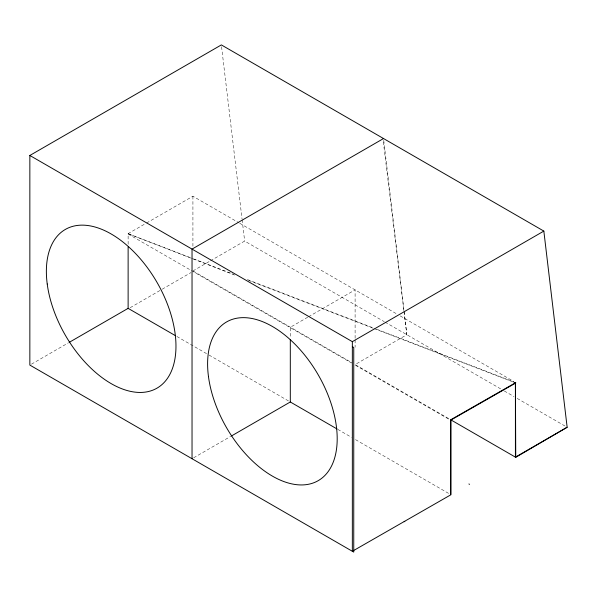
<?xml version="1.0" encoding="UTF-8"?>
<svg xmlns="http://www.w3.org/2000/svg" width="597" height="597" viewBox="0 0 597 597"><rect width="100%" height="100%" fill="white"/><g stroke="black" fill="none" stroke-linecap="round" stroke-linejoin="round"><path stroke-width="0.45" stroke-dasharray="2.98 2.24" d="M128.124 244.248L128.124 233.651L145.728 223.487M146.526 223.024L192.921 196.241L238.912 222.793M31.462 364.163L68.513 342.768M192.921 270.941L209.637 261.292M210.435 260.829L244.658 241.069L384.252 321.664M130.183 307.694L161.384 289.679M162.183 289.217L190.98 272.59M307.746 317.216L290.306 327.283L290.306 337.88M308.545 316.753L355.103 289.873L355.103 339.051M193.644 457.795L230.696 436.4M404.094 311.574L406.841 334.701L355.103 364.573L449.354 418.99M128.124 233.651L192.749 258.561M193.615 258.897L233.502 274.217M247.374 279.545L373.11 327.835M376.58 329.171L513.607 381.804M234.725 275.06L128.586 233.912M248.65 280.411L373.065 328.193M373.938 328.529L513.144 381.998M239.718 223.263L396.99 314.059M400.214 315.917L513.801 381.498M385.058 322.126L501.092 389.117M504.316 390.983L513.98 396.565M517.203 398.423L565.538 426.325M193.376 271.202L351.887 362.715M128.124 234.024L351.529 363.006M355.558 365.334L449.004 419.288M176.861 336.484L208.241 354.603M209.04 355.066L288.694 401.057M337.835 429.422L351.529 437.332M355.558 439.661L449.004 493.607M403.915 310.694L383.528 143.549L383.528 140.213M404.027 311.619L406.841 334.701M383.752 140.392L403.982 310.649M221.569 46.76L242.024 218.86M242.136 219.786L244.658 241.069M355.103 339.962L355.103 347.26M192.921 196.241L192.921 246.964"/><path stroke-width="0.9" d="M450.966 419.922L515.748 457.324L567.15 427.258L543.837 231.091L221.353 44.909L29.85 155.466L29.85 365.088L353.752 552.091L353.752 347.476L352.342 346.663M383.528 138.541L192.033 249.106L192.033 458.727M69.319 342.305L128.124 308.35L175.249 335.559M29.85 155.466L352.342 341.656L543.837 231.091M231.502 435.937L290.306 401.982L337.029 428.959M450.616 420.213L515.748 383.005L514.01 382.334M353.931 550.359L450.959 494.734L450.959 420.415M567.15 427.258L515.412 457.13L515.412 382.431L515.748 457.324M515.748 382.625L450.616 419.84L450.616 494.54M468.906 483.973L469.555 484.346M404.162 521.353L404.811 521.726M352.342 341.656L352.342 551.277M290.306 339.738L290.306 401.982M128.124 247.031L128.124 308.35M47.223 283.993A91.639 52.909 60 0 0 152.228 390.386A91.639 52.909 60 0 0 134.056 252.009A91.639 52.909 60 0 0 47.223 283.993M208.457 376.491A91.639 52.909 60 0 0 313.455 482.883A91.639 52.909 60 0 0 295.284 344.506A91.639 52.909 60 0 0 208.457 376.491"/></g></svg>
